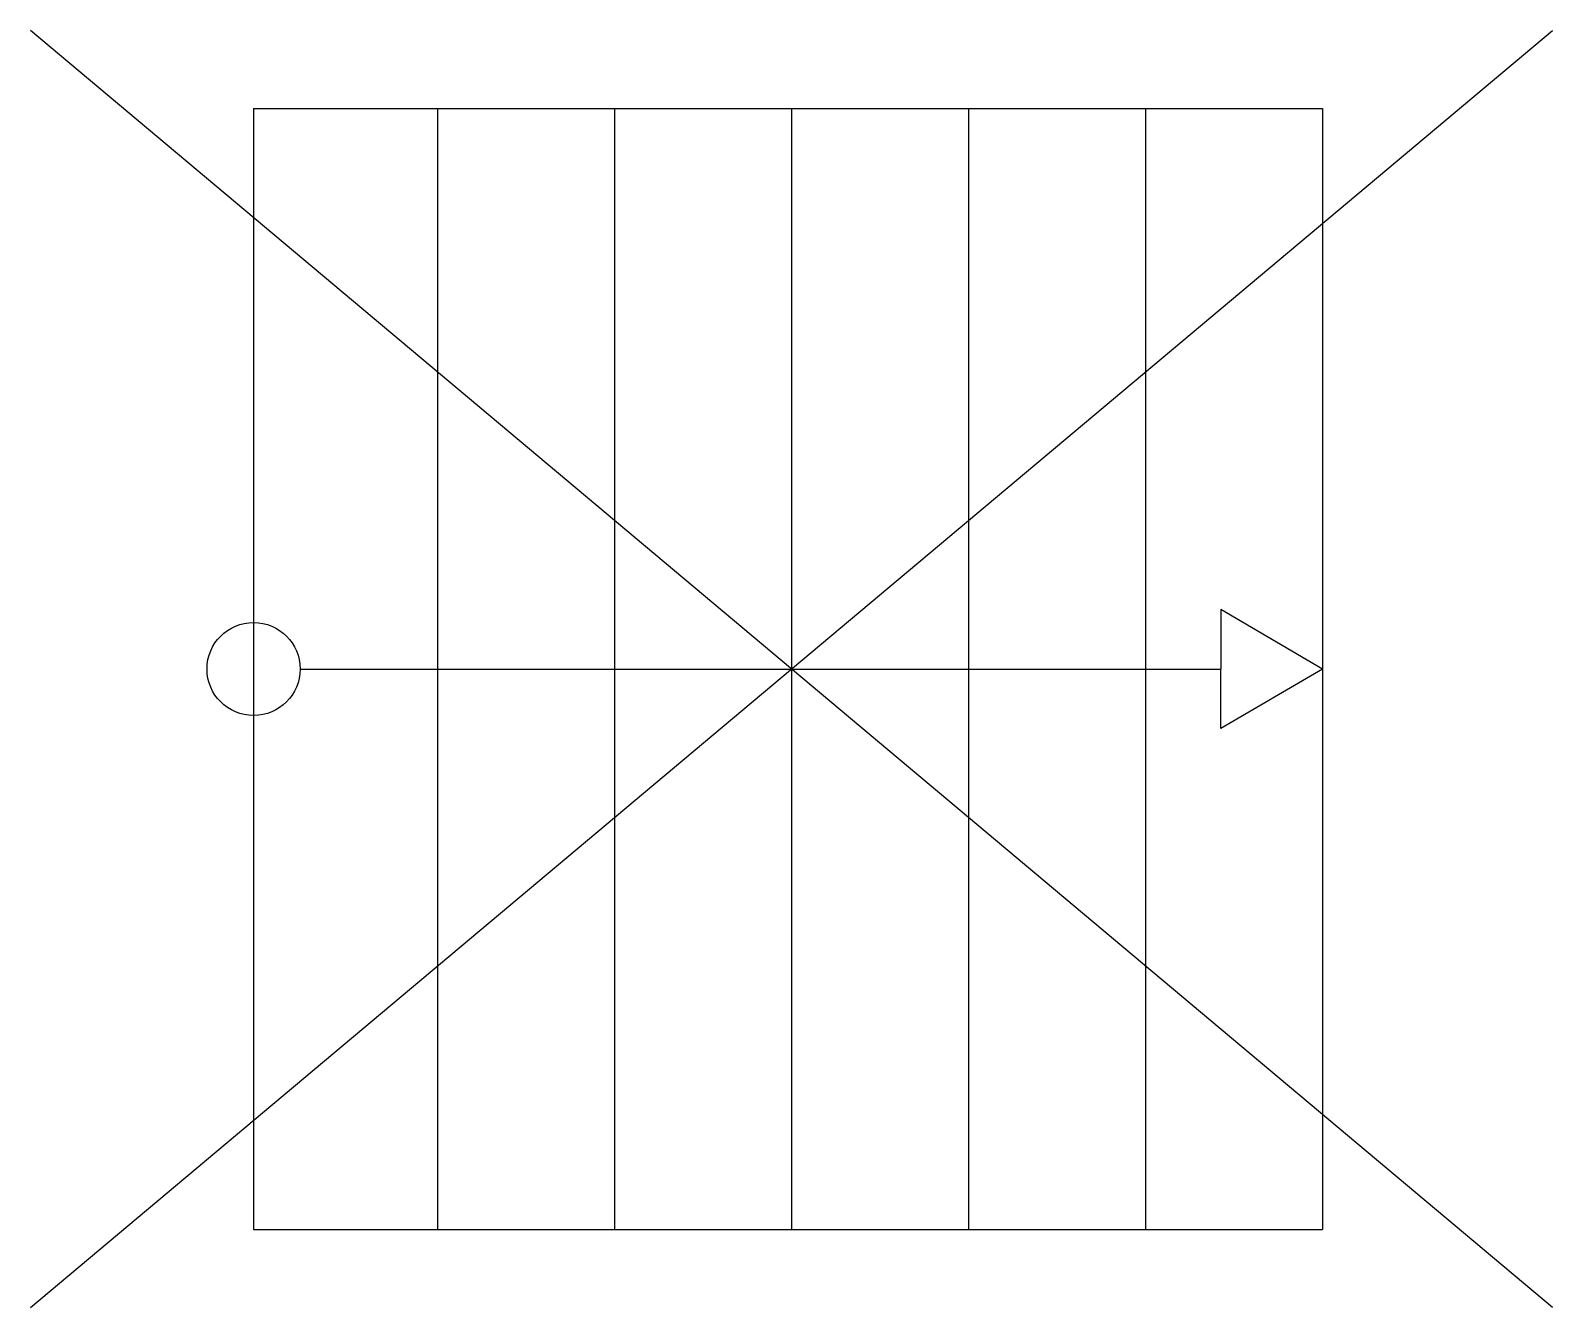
# Model space of a CAD drawing. Extents: x -2.57 to 2.57, y -2.15 to 2.15.
import ezdxf

# ---------------------------------------------------------------- set-up
doc = ezdxf.new("R2010")
doc.units = 0

msp = doc.modelspace()

# ---------------------------------------------------------------- linework, layer by layer
for p, q in [((-2.5658, -2.1549), (2.5705, 2.1549)), ((2.5705, -2.1549), (-2.5658, 2.1549)), ((-1.8128, 1.8911), (-1.8128, -1.8911)), ((-1.8128, 1.8911), (1.7939, 1.8911)), ((-1.192, 1.8911), (-1.192, -1.8911)), ((-1.192, 1.8911), (-1.192, -1.8911)), ((-0.5948, 1.8911), (-0.5948, -1.8911)), ((-0.5948, 1.8911), (-0.5948, -1.8911)), ((0.0024, 1.8911), (0.0024, -1.8911)), ((0.0024, 1.8911), (0.0024, -1.8911)), ((0.5995, 1.8911), (0.5995, -1.8911)), ((0.5995, 1.8911), (0.5995, -1.8911)), ((1.1967, 1.8911), (1.1967, -1.8911)), ((1.1967, 1.8911), (1.1967, -1.8911)), ((1.7939, 1.8911), (1.7939, -1.8911)), ((1.7939, 1.8911), (1.7939, -1.8911)), ((-1.6557, 0), (1.4511, 0)), ((-1.8128, -1.8911), (-1.2156, -1.8911)), ((-1.2156, -1.8911), (1.7939, -1.8911)), ((-1.2156, -1.8911), (1.7939, -1.8911))]:
    msp.add_line(p, q)
at = {"flags": 128}
for points in [[(1.7939, 0), (1.4511, 0.2009), (1.4511, 0)], [(1.7939, 0), (1.4511, -0.2009), (1.4511, 0)]]:
    msp.add_lwpolyline(points, dxfattribs=at)
msp.add_circle((-1.8128, 0), 0.1571)

doc.saveas('drawing.dxf')
